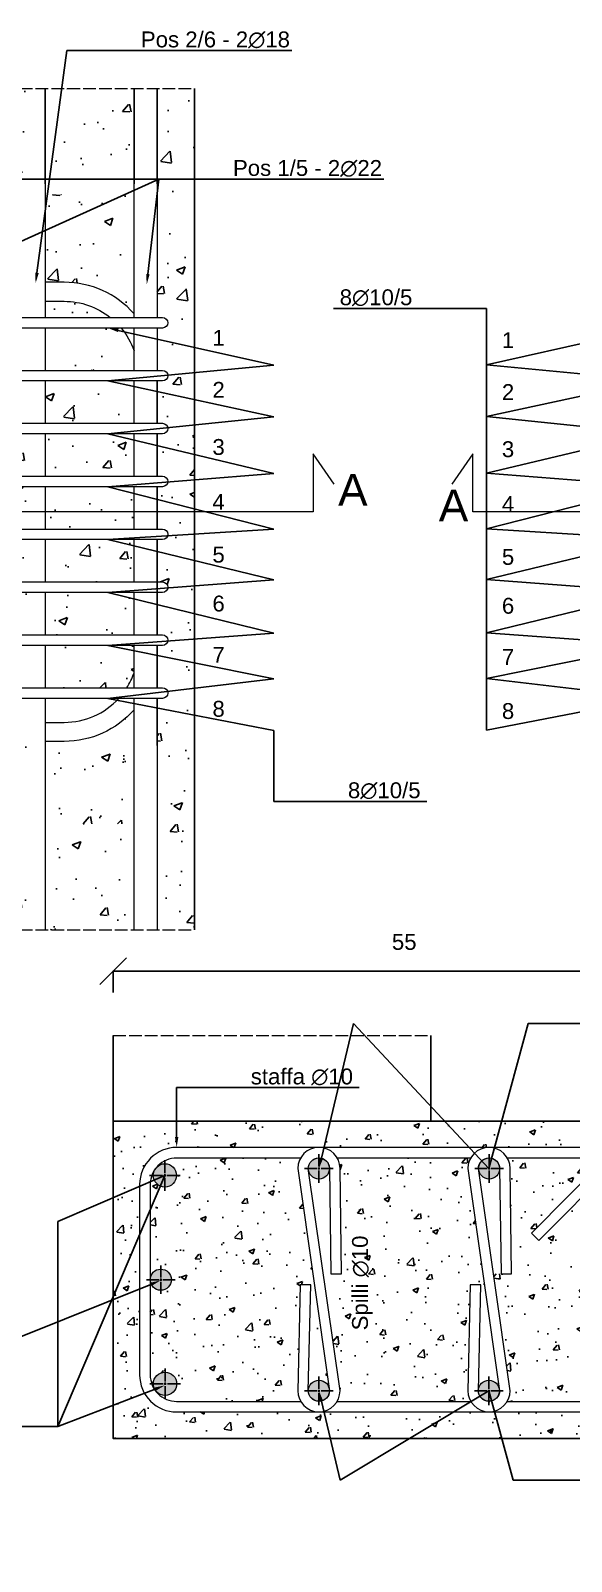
# Model space of a CAD drawing. Header units: millimetres. Extents: x -455371 to 117772, y -78417 to 116564.
# Drawn here: x -339735 to -339224, y 107012 to 108459 of the extents above; entities that cross this region are included whole.
import ezdxf
from ezdxf import colors
from ezdxf.entities.mleader import LeaderData, LeaderLine
from ezdxf.math import Vec2, Vec3

# ---------------------------------------------------------------- set-up
doc = ezdxf.new("R2010")
doc.units = ezdxf.units.MM
doc.linetypes.add('ACAD_ISO02W100', pattern=[15, 12, -3])
doc.linetypes.add('CENTER2', pattern=[28.575, 19.05, -3.175, 3.175, -3.175])
doc.layers.get('0').update_dxf_attribs({"color": 255})
for name, color, linetype, lineweight in [('armature', 5, 'Continuous', 18), ('Cls', 7, 'Continuous', 25), ('quote', 5, 'Continuous', 15), ('RETINO ARMATURE', 253, 'Continuous', 15), ('Scritte', 7, 'Continuous', 15), ('staffe', 10, 'Continuous', 15), ('tratteggio 1 a 50', 230, 'ACAD_ISO02W100', 15)]:
    doc.layers.add(name, color=color, linetype=linetype, lineweight=lineweight)
doc.layers.add('RETINI', color=253, linetype='Continuous')
doc.styles.get("Standard").update_dxf_attribs({"font": 'arial.ttf'})
doc.dimstyles.new('scala 1 a 10', dxfattribs={"dimtxt": 15, "dimasz": 25, "dimexe": 0.183, "dimexo": 0.1, "dimgap": 20, "dimtad": 2, "dimdec": 0, "dimlfac": 0.1, "dimzin": 0, "dimdsep": 46, "dimtxsty": 'Standard', "dimblk": 'OBLIQUE', "dimcen": -25, "dimadec": 0, "dimazin": 0, "dimtfac": 1, "dimtdec": 0, "dimtofl": 0, "dimtmove": 0, "dimatfit": 3, "dimfxl": 20, "dimfxlon": 1, "dimtolj": 1, "dimtzin": 0, "dimarcsym": 0})
pattern_1 = [(50, (-1958.125, -738.045), (54.6554007, -4.7817257), [5.715, -62.865]), (355, (-1958.125, -738.045), (-10.573026, 57.317054), [4.572, -50.292175]), (100.451445, (-1953.57, -738.443), (44.082374, 52.5353256), [4.857003, -53.427073]), (46.1842, (-1958.125, -722.805), (81.323712, -12.612698), [8.5725, -94.2975]), (96.635558, (-1951.35, -723.856), (71.22124, 74.227837), [7.285507, -80.140682]), (351.18415, (-1958.125, -722.805), (71.22124, 74.227837), [6.85799, -75.43792]), (21, (-1950.505, -726.615), (45.4843174, -30.6795595), [5.715, -62.865]), (326, (-1950.505, -726.615), (18.5406085, 55.25639), [4.572, -50.292]), (71.451445, (-1946.715, -729.17), (64.024926, 24.576831), [4.857003, -53.426981]), (37.5, (-1958.125, -738.045), (0.926581, 25.3665117), [0, -49.6824, 0, -51.054, 0, -50.4825]), (7.5, (-1958.125, -738.045), (20.0458988, 30.0541724), [0, -29.1084, 0, -48.5394, 0, -19.2405]), (327.5, (-1975.118, -738.045), (40.6771786, -1.7186232), [0, -19.05, 0, -59.436, 0, -78.867]), (317.5, (-1982.738, -738.045), (44.4387544, 7.6279473), [0, -24.765, 0, -39.4716, 0, -56.007])]

# ---------------------------------------------------------------- blocks, each defined once
blk = doc.blocks.new('*U1349')
at = {"layer": 'staffe'}
blk.add_lwpolyline([(-120, 5), (120, 5, -1), (120, -5), (-120, -5, -1)], format="xyb", close=True, dxfattribs=at)
blk = doc.blocks.new('*U1350')
at = {"layer": 'armature', "color": 0, "linetype": 'ByBlock', "lineweight": -2, "transparency": 16777216}
for p in [(0, 350), (0, 300), (0, 250), (0, 200), (0, 150), (0, 100), (0, 50), (0, 0)]:
    blk.add_blockref('*U1349', p, dxfattribs=at)
blk = doc.blocks.new('_Oblique')
at = {"color": 0, "linetype": 'ByBlock', "lineweight": -2}
blk.add_line((-0.5, -0.5), (0.5, 0.5), dxfattribs=at)
blk = doc.blocks.new('*D2240')
at = {"layer": 'Defpoints', "color": 0, "transparency": 16777216}
for p in [(-340185.3, 108253.8), (-339580.5, 108253.8), (-339580.5, 107753.8)]:
    blk.add_point(p, dxfattribs=at)
at = {"layer": 'quote', "color": 0, "lineweight": -2, "transparency": 16777216}
for p, q in [((-340165.3, 108253.8), (-340185.5, 108253.8)), ((-340185.3, 107753.8), (-340185.3, 108253.8)), ((-340165.3, 107753.8), (-340185.5, 107753.8))]:
    blk.add_line(p, q, dxfattribs=at)
at = {"layer": 'quote', "color": 0, "lineweight": -2, "transparency": 16777216, "xscale": 25, "yscale": 25, "zscale": 25}
for p, rotation in [((-340185.3, 108253.8), 90), ((-340185.3, 107753.8), 270)]:
    blk.add_blockref('_Oblique', p, dxfattribs=dict(at, rotation=rotation))
at = {"layer": 'quote', "color": 0, "transparency": 16777216, "insert": (-340213, 108003.8), "char_height": 15, "attachment_point": 5, "rotation": 90}
blk.add_mtext('\\A1;50', dxfattribs=at)
blk = doc.blocks.new('*U2289')
at = {"layer": 'Cls', "color": 0, "linetype": 'CENTER2', "transparency": 16777216}
for p, q in [((0, 2.2), (0, 14.5)), ((-14.5, 0), (-2.2, 0)), ((2.2, 0), (14.5, 0)), ((0, -14.5), (0, -2.2))]:
    blk.add_line(p, q, dxfattribs=at)
at = {"layer": 'Cls', "color": 0, "linetype": 'Continuous', "transparency": 16777216}
for p, q in [((-1.1, 0), (1.1, 0)), ((0, -1.1), (0, 1.1))]:
    blk.add_line(p, q, dxfattribs=at)
blk = doc.blocks.new('*U2290')
at = {"layer": 'Cls', "color": 0, "linetype": 'CENTER2', "transparency": 16777216}
for p, q in [((-13.5, 0), (-2, 0)), ((0, 2), (0, 13.5)), ((2, 0), (13.5, 0)), ((0, -13.5), (0, -2))]:
    blk.add_line(p, q, dxfattribs=at)
at = {"layer": 'Cls', "color": 0, "linetype": 'Continuous', "transparency": 16777216}
for p, q in [((-1, 0), (1, 0)), ((0, -1), (0, 1))]:
    blk.add_line(p, q, dxfattribs=at)
blk = doc.blocks.new('*U2291')
at = {"layer": 'Cls', "color": 0, "linetype": 'CENTER2', "transparency": 16777216}
for p, q in [((0, 2.2), (0, 14.5)), ((-14.5, 0), (-2.2, 0)), ((2.2, 0), (14.5, 0)), ((0, -14.5), (0, -2.2))]:
    blk.add_line(p, q, dxfattribs=at)
at = {"layer": 'Cls', "color": 0, "linetype": 'Continuous', "transparency": 16777216}
for p, q in [((-1.1, 0), (1.1, 0)), ((0, -1.1), (0, 1.1))]:
    blk.add_line(p, q, dxfattribs=at)
blk = doc.blocks.new('*U2283')
at = {"layer": 'Cls', "color": 0, "linetype": 'CENTER2', "transparency": 16777216}
for p, q in [((-13.5, 0), (-2, 0)), ((0, 2), (0, 13.5)), ((2, 0), (13.5, 0)), ((0, -13.5), (0, -2))]:
    blk.add_line(p, q, dxfattribs=at)
at = {"layer": 'Cls', "color": 0, "linetype": 'Continuous', "transparency": 16777216}
for p, q in [((-1, 0), (1, 0)), ((0, -1), (0, 1))]:
    blk.add_line(p, q, dxfattribs=at)
blk = doc.blocks.new('*U2292')
at = {"layer": 'Cls', "color": 0, "linetype": 'CENTER2', "transparency": 16777216}
for p, q in [((-13.5, 0), (-2, 0)), ((0, 2), (0, 13.5)), ((2, 0), (13.5, 0)), ((0, -13.5), (0, -2))]:
    blk.add_line(p, q, dxfattribs=at)
at = {"layer": 'Cls', "color": 0, "linetype": 'Continuous', "transparency": 16777216}
for p, q in [((-1, 0), (1, 0)), ((0, -1), (0, 1))]:
    blk.add_line(p, q, dxfattribs=at)
blk = doc.blocks.new('*U2284')
at = {"layer": 'Cls', "color": 0, "linetype": 'CENTER2', "transparency": 16777216}
for p, q in [((-13.5, 0), (-2, 0)), ((0, 2), (0, 13.5)), ((2, 0), (13.5, 0)), ((0, -13.5), (0, -2))]:
    blk.add_line(p, q, dxfattribs=at)
at = {"layer": 'Cls', "color": 0, "linetype": 'Continuous', "transparency": 16777216}
for p, q in [((-1, 0), (1, 0)), ((0, -1), (0, 1))]:
    blk.add_line(p, q, dxfattribs=at)
blk = doc.blocks.new('*U2285')
at = {"layer": 'Cls', "color": 0, "linetype": 'CENTER2', "transparency": 16777216}
for p, q in [((-13.5, 0), (-2, 0)), ((0, 2), (0, 13.5)), ((2, 0), (13.5, 0)), ((0, -13.5), (0, -2))]:
    blk.add_line(p, q, dxfattribs=at)
at = {"layer": 'Cls', "color": 0, "linetype": 'Continuous', "transparency": 16777216}
for p, q in [((-1, 0), (1, 0)), ((0, -1), (0, 1))]:
    blk.add_line(p, q, dxfattribs=at)
blk = doc.blocks.new('*D2293')
at = {"layer": 'Defpoints', "color": 0, "transparency": 16777216}
for p in [(-339107.2, 107569.6), (-339657.2, 107428), (-339107.2, 107428)]:
    blk.add_point(p, dxfattribs=at)
at = {"layer": 'quote', "color": 0, "lineweight": -2, "transparency": 16777216}
for p, q in [((-339657.2, 107549.6), (-339657.2, 107569.8)), ((-339657.2, 107569.6), (-339107.2, 107569.6)), ((-339107.2, 107549.6), (-339107.2, 107569.8))]:
    blk.add_line(p, q, dxfattribs=at)
at = {"layer": 'quote', "color": 0, "lineweight": -2, "transparency": 16777216, "xscale": 25, "yscale": 25, "zscale": 25, "rotation": 180}
blk.add_blockref('_Oblique', (-339657.2, 107569.6), dxfattribs=at)
at = {"layer": 'quote', "color": 0, "lineweight": -2, "transparency": 16777216, "xscale": 25, "yscale": 25, "zscale": 25}
blk.add_blockref('_Oblique', (-339107.2, 107569.6), dxfattribs=at)
at = {"layer": 'quote', "color": 0, "transparency": 16777216, "insert": (-339382.2, 107597.2), "char_height": 15, "attachment_point": 5}
blk.add_mtext('\\A1;55', dxfattribs=at)
blk = doc.blocks.new('*D2294')
at = {"layer": 'Defpoints', "color": 0, "transparency": 16777216}
for p in [(-340016.6, 107428), (-339657.2, 107428), (-339657.2, 107128)]:
    blk.add_point(p, dxfattribs=at)
at = {"layer": 'quote', "color": 0, "lineweight": -2, "transparency": 16777216}
for p, q in [((-339996.6, 107428), (-340016.8, 107428)), ((-340016.6, 107128), (-340016.6, 107428)), ((-339996.6, 107128), (-340016.8, 107128))]:
    blk.add_line(p, q, dxfattribs=at)
at = {"layer": 'quote', "color": 0, "lineweight": -2, "transparency": 16777216, "xscale": 25, "yscale": 25, "zscale": 25}
for p, rotation in [((-340016.6, 107428), 90), ((-340016.6, 107128), 270)]:
    blk.add_blockref('_Oblique', p, dxfattribs=dict(at, rotation=rotation))
at = {"layer": 'quote', "color": 0, "transparency": 16777216, "insert": (-340044.3, 107278), "char_height": 15, "attachment_point": 5, "rotation": 90}
blk.add_mtext('\\A1;30', dxfattribs=at)

msp = doc.modelspace()

# ---------------------------------------------------------------- hatches: boundary and pattern name
at = {"layer": 'RETINI'}
h = msp.add_hatch(dxfattribs=at)
h.set_pattern_fill('AR-CONC', color=256, scale=0.45)
h.paths.add_polyline_path([(-339637.5, 108156.1, 0.088613), (-339649.7, 108177.5), (-339721.5, 108177.5), (-339721.5, 108137.5), (-339637.5, 108137.5)])
h.paths.add_polyline_path([(-339739.5, 108177.5), (-339823.5, 108177.5), (-339823.5, 108137.5), (-339739.5, 108137.5)])
h.paths.add_polyline_path([(-339739.5, 108127.5), (-339823.5, 108127.5), (-339823.5, 108087.5), (-339739.5, 108087.5)])
h.paths.add_polyline_path([(-339637.5, 108127.5), (-339721.5, 108127.5), (-339721.5, 108087.5), (-339637.5, 108087.5)])
h.paths.add_polyline_path([(-339739.5, 108077.5), (-339823.5, 108077.5), (-339823.5, 108037.5), (-339739.5, 108037.5)])
h.paths.add_polyline_path([(-339637.5, 108077.5), (-339721.5, 108077.5), (-339721.5, 108037.5), (-339637.5, 108037.5)])
h.paths.add_polyline_path([(-339739.5, 108027.5), (-339823.5, 108027.5), (-339823.5, 107987.5), (-339739.5, 107987.5)])
h.paths.add_polyline_path([(-339637.5, 108027.5), (-339721.5, 108027.5), (-339721.5, 107987.5), (-339637.5, 107987.5)])
h.paths.add_polyline_path([(-339739.5, 107977.5), (-339823.5, 107977.5), (-339823.5, 107937.5), (-339739.5, 107937.5)])
h.paths.add_polyline_path([(-339637.5, 107977.5), (-339721.5, 107977.5), (-339721.5, 107937.5), (-339637.5, 107937.5)])
h.paths.add_polyline_path([(-339739.5, 107927.5), (-339823.5, 107927.5), (-339823.5, 107887.5), (-339739.5, 107887.5)])
h.paths.add_polyline_path([(-339637.5, 107927.5), (-339721.5, 107927.5), (-339721.5, 107887.5), (-339637.5, 107887.5)])
h.paths.add_polyline_path([(-339739.5, 107877.5), (-339823.5, 107877.5), (-339823.5, 107837.5), (-339739.5, 107837.5)])
h.paths.add_polyline_path([(-339637.5, 107877.5), (-339721.5, 107877.5), (-339721.5, 107837.5), (-339644.3, 107837.5, 0.055495), (-339637.5, 107851.5)])
h.paths.add_polyline_path([(-339739.5, 107827.5), (-339823.5, 107827.5), (-339823.5, 107804.8), (-339739.5, 107804.8)])
h.paths.add_polyline_path([(-339651.9, 107827.5), (-339721.5, 107827.5), (-339721.5, 107804.8), (-339703.5, 107804.8, 0.210392)])
h.paths.add_polyline_path([(-339637.5, 107816.6, -0.21525), (-339703.5, 107786.8), (-339721.5, 107786.8), (-339721.5, 107708.8), (-339637.5, 107708.8)])
h.paths.add_polyline_path([(-339739.5, 107786.8), (-339823.5, 107786.8), (-339823.5, 107708.8), (-339739.5, 107708.8)])
h.paths.add_polyline_path([(-339739.5, 107698.8), (-339823.5, 107698.8), (-339823.5, 107608.8), (-339739.5, 107608.8)])
h.paths.add_polyline_path([(-339637.5, 107698.8), (-339721.5, 107698.8), (-339721.5, 107608.8), (-339637.5, 107608.8)])
h.paths.add_polyline_path([(-339637.5, 108303.8), (-339721.5, 108303.8), (-339721.5, 108220.8), (-339703.5, 108220.8, -0.21525), (-339637.5, 108191)])
h.paths.add_polyline_path([(-339637.5, 108403.8), (-339721.5, 108403.8), (-339721.5, 108313.8), (-339637.5, 108313.8)])
h.paths.add_polyline_path([(-339739.5, 108403.8), (-339823.5, 108403.8), (-339823.5, 108313.8), (-339739.5, 108313.8)])
h.paths.add_polyline_path([(-339739.5, 108303.8), (-339823.5, 108303.8), (-339823.5, 108220.8), (-339739.5, 108220.8)])
h = msp.add_hatch(dxfattribs=at)
h.set_pattern_fill('AR-CONC', color=256, scale=0.45)
edge = h.paths.add_edge_path()
edge.add_line((-339580.5, 108403.8), (-339605.5, 108403.8))
edge.add_arc((-339610.5, 108403.8), 5, 270, 360, ccw=False)
edge.add_line((-339610.5, 108398.8), (-339615.3, 108398.8))
edge.add_line((-339615.3, 108398.8), (-339615.4, 108308.8))
edge.add_line((-339615.4, 108308.8), (-339610.5, 108308.8))
edge.add_arc((-339610.5, 108303.8), 5, -90, 90, ccw=False)
edge.add_line((-339610.5, 108298.8), (-339615.5, 108298.8))
edge.add_line((-339615.5, 108298.8), (-339615.5, 108253.8))
edge.add_line((-339615.5, 108253.8), (-339615.5, 108187.5))
edge.add_line((-339615.5, 108187.5), (-339610.5, 108187.5))
edge.add_arc((-339610.5, 108182.5), 5, -90, 90, ccw=False)
edge.add_line((-339610.5, 108177.5), (-339615.5, 108177.5))
edge.add_line((-339615.5, 108177.5), (-339615.5, 108137.5))
edge.add_line((-339615.5, 108137.5), (-339610.5, 108137.5))
edge.add_arc((-339610.5, 108132.5), 5, -90, 90, ccw=False)
edge.add_line((-339610.5, 108127.5), (-339615.5, 108127.5))
edge.add_line((-339615.5, 108127.5), (-339615.5, 108087.5))
edge.add_line((-339615.5, 108087.5), (-339610.5, 108087.5))
edge.add_arc((-339610.5, 108082.5), 5, -90, 90, ccw=False)
edge.add_line((-339610.5, 108077.5), (-339615.5, 108077.5))
edge.add_line((-339615.5, 108077.5), (-339615.5, 108037.5))
edge.add_line((-339615.5, 108037.5), (-339610.5, 108037.5))
edge.add_arc((-339610.5, 108032.5), 5, -90, 90, ccw=False)
edge.add_line((-339610.5, 108027.5), (-339615.5, 108027.5))
edge.add_line((-339615.5, 108027.5), (-339615.5, 107987.5))
edge.add_line((-339615.5, 107987.5), (-339610.5, 107987.5))
edge.add_arc((-339610.5, 107982.5), 5, -90, 90, ccw=False)
edge.add_line((-339610.5, 107977.5), (-339615.5, 107977.5))
edge.add_line((-339615.5, 107977.5), (-339615.5, 107937.5))
edge.add_line((-339615.5, 107937.5), (-339610.5, 107937.5))
edge.add_arc((-339610.5, 107932.5), 5, -90, 90, ccw=False)
edge.add_line((-339610.5, 107927.5), (-339615.5, 107927.5))
edge.add_line((-339615.5, 107927.5), (-339615.5, 107887.5))
edge.add_line((-339615.5, 107887.5), (-339610.5, 107887.5))
edge.add_arc((-339610.5, 107882.5), 5, -90, 90, ccw=False)
edge.add_line((-339610.5, 107877.5), (-339615.5, 107877.5))
edge.add_line((-339615.5, 107877.5), (-339615.5, 107837.5))
edge.add_line((-339615.5, 107837.5), (-339610.5, 107837.5))
edge.add_arc((-339610.5, 107832.5), 5, -90, 90, ccw=False)
edge.add_line((-339610.5, 107827.5), (-339615.5, 107827.5))
edge.add_line((-339615.5, 107827.5), (-339615.5, 107713.8))
edge.add_line((-339615.5, 107713.8), (-339610.5, 107713.8))
edge.add_arc((-339610.5, 107708.8), 5, -90, 90, ccw=False)
edge.add_line((-339610.5, 107703.8), (-339615.5, 107703.8))
edge.add_line((-339615.5, 107703.8), (-339615.5, 107613.8))
edge.add_line((-339615.5, 107613.8), (-339610.5, 107613.8))
edge.add_arc((-339610.5, 107608.8), 5, 0, 90, ccw=False)
edge.add_line((-339605.5, 107608.8), (-339580.5, 107608.8))
edge.add_line((-339580.5, 107608.8), (-339580.5, 108403.8))
h = msp.add_hatch(dxfattribs=at)
h.set_pattern_fill('AR-CONC', color=256, scale=0.29)
h.paths.add_polyline_path([(-339659.9, 108187.5, 0.169889), (-339703.5, 108202.8), (-339721.5, 108202.8), (-339721.5, 108187.5)])
h = msp.add_hatch(dxfattribs=at)
h.set_pattern_fill('AR-CONC', color=256, scale=0.3)
h.set_pattern_definition([(50, (1604.493, 45939.32), (54.6554007, -4.7817257), [5.715, -62.865]), (355, (1604.493, 45939.32), (-10.573026, 57.317054), [4.572, -50.292175]), (100.451445, (1609.05, 45938.92), (44.082374, 52.5353256), [4.857003, -53.427073]), (46.1842, (1604.493, 45954.56), (81.323712, -12.612698), [8.5725, -94.2975]), (96.635558, (1611.27, 45953.51), (71.22124, 74.227837), [7.285507, -80.140682]), (351.18415, (1604.49, 45954.56), (71.22124, 74.227837), [6.85799, -75.43792]), (21, (1612.113, 45950.75), (45.4843174, -30.6795595), [5.715, -62.865]), (326, (1612.113, 45950.75), (18.5406085, 55.25639), [4.572, -50.292]), (71.451445, (1615.904, 45948.194), (64.024926, 24.576831), [4.857003, -53.426981]), (37.5, (1604.493, 45939.321), (0.926581, 25.3665117), [0, -49.6824, 0, -51.054, 0, -50.4825]), (7.5, (1604.493, 45939.32), (20.0458988, 30.0541724), [0, -29.1084, 0, -48.5394, 0, -19.2405]), (327.5, (1587.5, 45939.321), (40.6771786, -1.7186232), [0, -19.05, 0, -59.436, 0, -78.867]), (317.5, (1579.88, 45939.32), (44.4387544, 7.6279473), [0, -24.765, 0, -39.4716, 0, -56.007])])
h.paths.add_polyline_path([(-339107.2, 107128), (-339107.2, 107428), (-339657.2, 107428), (-339657.2, 107128)])
h.paths.add_polyline_path([(-339167.2, 107153), (-339597.2, 107153, -0.414214), (-339632.2, 107188), (-339632.2, 107368, -0.414214), (-339597.2, 107403), (-339167.2, 107403, -0.414214), (-339132.2, 107368), (-339132.2, 107188, -0.414214)], flags=16)
h = msp.add_hatch(dxfattribs=at)
h.set_pattern_fill('AR-CONC', color=256, scale=0.3)
h.set_pattern_definition(pattern_1)
h.paths.add_polyline_path([(-339480.5, 107273.2), (-339470.5, 107273), (-339472.8, 107173, -0.869161), (-339453.2, 107175.8), (-339482.8, 107383.1, -0.131378), (-339480.1, 107393), (-339597.2, 107393, 0.115463), (-339608.3, 107390.5), (-339608.3, 107387.6, -0.414214), (-339597.3, 107376.6, -1), (-339619.3, 107376.6), (-339620.7, 107376.6, 0.087042), (-339622.2, 107368), (-339622.2, 107278, -1), (-339602.2, 107278, -1), (-339622.2, 107278), (-339622.2, 107188, 0.086564), (-339620.7, 107179.6), (-339619.2, 107179.6, -1), (-339597.2, 107179.6, -0.414214), (-339608.2, 107168.6), (-339608.2, 107165.6, 0.114975), (-339597.2, 107163), (-339480.1, 107163, -0.131928), (-339482.8, 107173.1)])
h = msp.add_hatch(dxfattribs=at)
h.set_pattern_fill('AR-CONC', color=256, scale=0.3)
h.set_pattern_definition(pattern_1)
h.paths.add_polyline_path([(-339321.3, 107377.5, -0.204353), (-339319.4, 107393), (-339445.5, 107393, -0.124172), (-339442.8, 107383.6), (-339441.4, 107283.6), (-339458.5, 107283.4), (-339443.6, 107178.7, -0.204917), (-339445.5, 107163), (-339319.4, 107163, -0.131928), (-339322.1, 107173.1), (-339319.8, 107273.2), (-339306.4, 107272.9)])
h.paths.add_polyline_path([(-339142.2, 107278, -1), (-339162.2, 107278, -1), (-339142.2, 107278), (-339142.2, 107343.6), (-339212.2, 107272.7), (-339219.3, 107279.8), (-339149.4, 107350.5, 0.289543), (-339143.7, 107376.6), (-339145.1, 107376.6, -1), (-339167.1, 107376.6, -0.414214), (-339156.1, 107387.6), (-339156.1, 107390.5, 0.32833), (-339185.3, 107385.3), (-339254.9, 107314.9), (-339262, 107322), (-339191.7, 107393), (-339284.8, 107393, -0.124172), (-339282.1, 107383.6), (-339280.7, 107283.6), (-339297.9, 107283.4), (-339282.9, 107178.7, -0.204917), (-339284.8, 107163), (-339167.2, 107163, 0.114975), (-339156.1, 107165.6), (-339156.1, 107168.6, -0.414214), (-339167.1, 107179.6, -1), (-339145.1, 107179.6), (-339143.6, 107179.6, 0.086564), (-339142.2, 107188)])
at = {"layer": 'RETINO ARMATURE'}
h = msp.add_hatch(color=256, dxfattribs=at)
h.dxf.hatch_style = 1
h.paths.add_polyline_path([(-339597.3, 107376.6, 1), (-339619.3, 107376.6, 1)])
h = msp.add_hatch(color=256, dxfattribs=at)
h.dxf.hatch_style = 1
h.paths.add_polyline_path([(-339462.2, 107393), (-339463.4, 107393, 0.396399), (-339472.8, 107383.1), (-339472.4, 107380.3, 0.864726), (-339452.8, 107383), (-339452.8, 107383.4, 0.38653)])
h = msp.add_hatch(color=256, dxfattribs=at)
h.dxf.hatch_style = 1
h.paths.add_polyline_path([(-339301.5, 107393), (-339302.7, 107393, 0.391303), (-339311.9, 107383.1, 0.916357), (-339292.1, 107381.3), (-339292.1, 107383.5, 0.384742)])
h.paths.add_polyline_path([(-339301.1, 107393), (-339301.5, 107393, -0.384742), (-339292.1, 107383.5), (-339292.1, 107383.1), (-339291.9, 107383.1, 0.391303)])
h.paths.add_polyline_path([(-339291.9, 107383.1), (-339292.1, 107383.1), (-339292.1, 107381.3, 0.043647)])
h.paths.add_polyline_path([(-339167.1, 107376.6, 1), (-339145.1, 107376.6, 1)])
h = msp.add_hatch(color=256, dxfattribs=at)
h.dxf.hatch_style = 1
h.paths.add_polyline_path([(-339602.2, 107278, 1), (-339622.2, 107278, 1)])
h = msp.add_hatch(color=256, dxfattribs=at)
h.dxf.hatch_style = 1
h.paths.add_polyline_path([(-339597.2, 107179.6, 1), (-339619.2, 107179.6, 1)])
h = msp.add_hatch(color=256, dxfattribs=at)
h.dxf.hatch_style = 1
h.paths.add_polyline_path([(-339452.8, 107173, 0.017753), (-339452.8, 107173.7), (-339453, 107175.1, 0.837197), (-339472.7, 107174.4), (-339472.7, 107173, 0.619512), (-339456.7, 107165.1, 0.231788)])
h = msp.add_hatch(color=256, dxfattribs=at)
h.dxf.hatch_style = 1
h.paths.add_polyline_path([(-339292.2, 107173, 0.017753), (-339292.2, 107173.7), (-339292.4, 107175.1, 0.837197), (-339312.1, 107174.4), (-339312.1, 107173, 0.619512), (-339296, 107165.1, 0.231788)])

# ---------------------------------------------------------------- linework, layer by layer
at = {"layer": 'armature'}
for points in [[(-339721.5, 108403.8), (-339721.5, 108187.5)], [(-339721.5, 108313.8), (-339721.5, 108403.8)], [(-339721.5, 108403.8), (-339721.5, 108313.8)], [(-339637.5, 108187.5), (-339637.5, 108403.8)], [(-339637.5, 108313.8), (-339637.5, 108403.8)], [(-339637.5, 108403.8), (-339637.5, 108313.8)], [(-339615.5, 108313.8), (-339615.5, 108403.8)], [(-339615.5, 108403.8), (-339615.5, 108187.5)], [(-339615.5, 108403.8), (-339615.5, 108313.8)], [(-339721.5, 108177.5), (-339721.5, 108137.5)], [(-339637.5, 108137.5), (-339637.5, 108177.5)], [(-339615.5, 108177.5), (-339615.5, 108137.5)], [(-339615.5, 108177.5), (-339615.5, 108137.5)], [(-339721.5, 108127.5), (-339721.5, 108087.5)], [(-339637.5, 108087.5), (-339637.5, 108127.5)], [(-339615.5, 108127.5), (-339615.5, 108087.5)], [(-339615.5, 108127.5), (-339615.5, 108087.5)], [(-339615.5, 108087.5), (-339615.5, 108127.5)], [(-339721.5, 108077.5), (-339721.5, 108037.5)], [(-339637.5, 108037.5), (-339637.5, 108077.5)], [(-339615.5, 108037.5), (-339615.5, 108077.5)], [(-339615.5, 108077.5), (-339615.5, 108037.5)], [(-339615.5, 108077.5), (-339615.5, 108037.5)], [(-339721.5, 108027.5), (-339721.5, 107987.5)], [(-339637.5, 107987.5), (-339637.5, 108027.5)], [(-339615.5, 107987.5), (-339615.5, 108027.5)], [(-339615.5, 108027.5), (-339615.5, 107987.5)], [(-339615.5, 108027.5), (-339615.5, 107987.5)], [(-339721.5, 107977.5), (-339721.5, 107937.5)], [(-339637.5, 107937.5), (-339637.5, 107977.5)], [(-339615.5, 107887.5), (-339615.5, 107977.5)], [(-339615.5, 107977.5), (-339615.5, 107887.5)], [(-339615.5, 107977.5), (-339615.5, 107887.5)], [(-339721.5, 107927.5), (-339721.5, 107887.5)], [(-339637.5, 107887.5), (-339637.5, 107927.5)], [(-339721.5, 107877.5), (-339721.5, 107837.5)], [(-339637.5, 107837.5), (-339637.5, 107877.5)], [(-339615.5, 107877.5), (-339615.5, 107837.5)], [(-339615.5, 107877.5), (-339615.5, 107874.8)], [(-339615.5, 107837.5), (-339615.5, 107877.5)], [(-339721.5, 107827.5), (-339721.5, 107608.8)], [(-339637.5, 107608.8), (-339637.5, 107827.5)], [(-339615.5, 107782.8), (-339615.5, 107827.5)], [(-339615.5, 107827.5), (-339615.5, 107608.8)], [(-339721.5, 107698.8), (-339721.5, 107608.8)], [(-339637.5, 107608.8), (-339637.5, 107698.8)], [(-339615.5, 107698.8), (-339615.5, 107608.8)]]:
    msp.add_lwpolyline(points, dxfattribs=at)
for points in [[(-339637.5, 108191, 0.21525), (-339703.5, 108220.8), (-339721.5, 108220.8)], [(-339721.5, 108202.8), (-339703.5, 108202.8, -0.169889), (-339659.9, 108187.5)], [(-339649.7, 108177.5, -0.088613), (-339637.5, 108156.1, -0.088613)], [(-339644.3, 107837.5, 0.055495), (-339637.5, 107851.5)], [(-339721.5, 107804.8), (-339703.5, 107804.8, 0.210392), (-339651.9, 107827.5, 0.210392)], [(-339637.5, 107816.6, -0.21525), (-339703.5, 107786.8), (-339721.5, 107786.8)]]:
    msp.add_lwpolyline(points, format="xyb", dxfattribs=at)
for centre, radius in [((-339608.3, 107376.6), 11), ((-339462.8, 107383.1), 10), ((-339301.9, 107383.1), 10), ((-339612.2, 107278), 10), ((-339608.2, 107179.6), 11), ((-339462.8, 107173), 10), ((-339302.2, 107173), 10)]:
    msp.add_circle(centre, radius, dxfattribs=at)
at = {"layer": 'Cls'}
for points in [[(-339580.5, 107608.8), (-339580.5, 108403.8)], [(-339657.2, 107508.7), (-339657.2, 107428)], [(-339016.7, 107128), (-339657.2, 107128), (-339657.2, 107508.7)], [(-339357.2, 107508.7), (-339357.2, 107428)], [(-339107.2, 107428), (-339657.2, 107428), (-339657.2, 107128), (-339107.2, 107128), (-339107.2, 107428)]]:
    msp.add_lwpolyline(points, dxfattribs=at)
at = {"layer": 'quote'}
for points in [[(-339448.5, 108029.8), (-339468.1, 108058.6), (-339468.1, 108003.8), (-339468.1, 108003.8), (-339468.1, 108003.8), (-339468.1, 108003.8), (-340122.9, 108003.8), (-340122.9, 108058.6), (-340142.6, 108029.8)], [(-338362, 108029.8), (-338378.5, 108058.6), (-338378.5, 108003.8), (-338378.5, 108003.8), (-338378.5, 108003.8), (-338378.5, 108003.8), (-339317.5, 108003.8), (-339317.5, 108058.6), (-339337.1, 108029.8)]]:
    msp.add_lwpolyline(points, dxfattribs=at)
at = {"layer": 'staffe'}
for points in [[(-339167.2, 107403), (-339597.2, 107403, 0.414214), (-339632.2, 107368), (-339632.2, 107188, 0.414214), (-339597.2, 107153), (-339167.2, 107153, 0.414214), (-339132.2, 107188), (-339132.2, 107368, 0.414214)], [(-339472.8, 107173), (-339470.5, 107273), (-339480.5, 107273.2), (-339482.8, 107173.1, 0.666247), (-339482.8, 107173.1, 1), (-339442.8, 107173.1), (-339472.8, 107383.1, -0.980013), (-339452.8, 107383.5), (-339451.4, 107283.5), (-339441.4, 107283.6), (-339442.8, 107383.1, 0.666247), (-339442.8, 107383.1, 1), (-339482.8, 107383.1), (-339452.8, 107173.1, -0.998301)], [(-339312.1, 107173), (-339309.8, 107273), (-339319.8, 107273.2), (-339322.1, 107173.1, 0.666247), (-339322.1, 107173.1, 1), (-339282.1, 107173.1), (-339312.1, 107383.1, -0.980013), (-339292.1, 107383.5), (-339290.7, 107283.5), (-339280.7, 107283.6), (-339282.1, 107383.1, 0.666247), (-339282.1, 107383.1, 1), (-339322.1, 107383.1), (-339292.1, 107173.1, -0.998301)]]:
    msp.add_lwpolyline(points, format="xyb", close=True, dxfattribs=at)
for points in [[(-339480.1, 107393), (-339597.2, 107393, 0.414214), (-339622.2, 107368), (-339622.2, 107188, 0.414214), (-339597.2, 107163), (-339480.1, 107163)], [(-339142.2, 107368, 0.414214), (-339167.2, 107393), (-339284.8, 107393)], [(-339284.8, 107163), (-339167.2, 107163, 0.414214), (-339142.2, 107188), (-339142.2, 107343.6)]]:
    msp.add_lwpolyline(points, format="xyb", dxfattribs=at)
for points in [[(-339462.2, 107393), (-339463.4, 107393)], [(-339319.4, 107393), (-339445.5, 107393)], [(-339301.1, 107393), (-339302.7, 107393)], [(-339191.7, 107393), (-339262, 107322), (-339254.9, 107314.9), (-339184.9, 107385.6)], [(-339463.3, 107163), (-339462.3, 107163)], [(-339445.5, 107163), (-339319.4, 107163)], [(-339303, 107163), (-339301.4, 107163)]]:
    msp.add_lwpolyline(points, dxfattribs=at)
at = {"layer": 'tratteggio 1 a 50'}
for points in [[(-339880.5, 108403.8), (-339580.5, 108403.8)], [(-339880.5, 107608.8), (-339580.5, 107608.8)], [(-339657.2, 107508.7), (-339357.2, 107508.7)]]:
    msp.add_lwpolyline(points, dxfattribs=at)

# ---------------------------------------------------------------- block references
at = {"layer": 'armature'}
msp.add_blockref('*U1350', (-339730.5, 107832.5), dxfattribs=at)
at = {"layer": 'Cls', "linetype": 'CENTER2'}
for name, p in [('*U2291', (-339608.3, 107376.6)), ('*U2283', (-339462.8, 107383.1)), ('*U2292', (-339301.9, 107383.1)), ('*U2290', (-339612.2, 107278)), ('*U2289', (-339608.2, 107179.6)), ('*U2285', (-339462.8, 107173)), ('*U2284', (-339302.2, 107173))]:
    msp.add_blockref(name, p, dxfattribs=at)

# ---------------------------------------------------------------- texts
at = {"layer": 'quote', "insert": (-339431.5, 107230.1), "char_height": 15, "attachment_point": 1, "rotation": 90}
msp.add_mtext_dynamic_manual_height_columns('Spilli ∅10', width=172.003, gutter_width=12.5, heights=[34.7], dxfattribs=at)
at = {"layer": 'Scritte', "attachment_point": 1}
for s, width, insert, char_height in [('1', 62.827, (-339563.4, 108175.7), 15), ('1', 62.827, (-339289.9, 108173.6), 15), ('2', 62.827, (-339563.4, 108126.6), 15), ('2', 62.827, (-339289.9, 108124.5), 15), ('3', 62.827, (-339563.4, 108072.6), 15), ('3', 62.827, (-339289.9, 108070.5), 15), ('\\pxt16;A', 52.404, (-339444.7, 108039.5), 30), ('\\pxt16;A', 52.404, (-339349.6, 108024.7), 30), ('4', 62.827, (-339563.4, 108020.7), 15), ('4', 62.827, (-339289.9, 108018.6), 15), ('5', 62.827, (-339563.4, 107970.8), 15), ('5', 62.827, (-339289.9, 107968.7), 15), ('6', 62.827, (-339563.4, 107924.6), 15), ('6', 62.827, (-339289.9, 107922.5), 15), ('7', 62.827, (-339563.4, 107876.1), 15), ('7', 62.827, (-339289.9, 107874.1), 15), ('8', 62.827, (-339563.4, 107825.1), 15), ('8', 62.827, (-339289.9, 107823), 15)]:
    msp.add_mtext_dynamic_manual_height_columns(s, width=width, gutter_width=12.5, heights=[0], dxfattribs=dict(at, insert=insert, char_height=char_height))

# ---------------------------------------------------------------- dimensions: what is measured, and where the dimension line sits
at = {"layer": 'quote'}
for base, p1, p2, picture, middle in [((-340185.3, 108253.8), (-339580.5, 107753.8), (-339580.5, 108253.8), '*D2240', (-340213, 108003.8)), ((-340016.6, 107428), (-339657.2, 107128), (-339657.2, 107428), '*D2294', (-340044.3, 107278))]:
    dim = msp.add_linear_dim(base=base, p1=p1, p2=p2, angle=90, dimstyle='scala 1 a 10', dxfattribs=at)
    dim.commit()
    dim.dimension.update_dxf_attribs({"geometry": picture, "text_midpoint": middle})
dim = msp.add_linear_dim(base=(-339107.2, 107569.6), p1=(-339657.2, 107428), p2=(-339107.2, 107428), dimstyle='scala 1 a 10', dxfattribs=at)
dim.commit()
dim.dimension.update_dxf_attribs({"geometry": '*D2293', "text_midpoint": (-339382.2, 107597.2)})

# ---------------------------------------------------------------- leaders
ml = msp.add_multileader_mtext('Standard', dxfattribs=at)
ml.set_content('Pos 2/6 - 2∅18', color=256)
ml.set_leader_properties()
ml.build(insert=Vec2(0, 0))
ml.multileader.update_dxf_attribs({"text_left_attachment_type": 6, "text_right_attachment_type": 6, "dogleg_length": 20, "arrow_head_size": 10})
ctx = ml.context
ctx.base_point, ctx.char_height, ctx.arrow_head_size, ctx.landing_gap_size, ctx.plane_origin = Vec3(-339681, 108439.8), 15, 10, 50, Vec3(-339726.5, 108309.2)
ctx.left_attachment, ctx.right_attachment = 6, 6
notes = []
notes.append((ctx, [(0, (1, 1, 0), (-339701, 108439.8), (1, 0), 20, [(1, [(-339730.5, 108219.7), (-339701, 108439.8)], 0, [])])]))
ctx.mtext.insert, ctx.mtext.flow_direction = Vec3(-339631, 108457.8), 5
ml = msp.add_multileader_mtext('Standard', dxfattribs=at)
ml.set_content('Pos 1/5 - 2∅22', color=256)
ml.set_leader_properties()
ml.build(insert=Vec2(0, 0))
ml.multileader.update_dxf_attribs({"text_left_attachment_type": 6, "text_right_attachment_type": 6, "dogleg_length": 20, "arrow_head_size": 10})
ctx = ml.context
ctx.base_point, ctx.char_height, ctx.arrow_head_size, ctx.landing_gap_size, ctx.plane_origin = Vec3(-339594, 108318.3), 15, 10, 50, Vec3(-339621.5, 108308)
ctx.left_attachment, ctx.right_attachment = 6, 6
notes.append((ctx, [(0, (1, 1, 0), (-339614, 108318.3), (1, 0), 20, [(0, [(-339625.5, 108218.6), (-339614, 108318.3), (-339835.5, 108218.6), (-339824.4, 108318.3)], 0, [])])]))
ctx.mtext.insert, ctx.mtext.flow_direction = Vec3(-339544, 108336.3), 5
ml = msp.add_multileader_mtext('Standard', dxfattribs=at)
ml.set_content('8∅10/5', color=256)
ml.set_leader_properties()
ml.build(insert=Vec2(0, 0))
ml.multileader.update_dxf_attribs({"text_left_attachment_type": 6, "text_right_attachment_type": 6, "dogleg_length": 20, "arrow_head_size": 10})
ctx = ml.context
ctx.base_point, ctx.char_height, ctx.arrow_head_size, ctx.landing_gap_size, ctx.plane_origin = Vec3(-339491.5, 108196.1), 15, 10, 50, Vec3(-339256.3, 108272.2)
ctx.left_attachment, ctx.right_attachment, ctx.text_align_type = 6, 6, 2
notes.append((ctx, [(0, (1, 1, 0), (-339304.5, 108196.1), (-1, 0), 20, [(7, [(-339147.8, 108177.8), (-339304.5, 108142.7), (-339147.8, 108127.8), (-339304.5, 108093.8), (-339147.8, 108077.8), (-339304.5, 108040.4), (-339147.8, 108027.8), (-339304.5, 107987.8), (-339147.8, 107977.8), (-339304.5, 107939.7), (-339147.8, 107927.8), (-339304.5, 107889.4), (-339147.8, 107877.8), (-339304.5, 107846.2), (-339147.8, 107827.8), (-339304.5, 107797.3)], 0, [])])]))
ctx.mtext.insert, ctx.mtext.alignment, ctx.mtext.flow_direction = Vec3(-339374.5, 108214.1), 3, 5
ml = msp.add_multileader_mtext('Standard', dxfattribs=at)
ml.set_content('8∅10/5', color=256)
ml.set_leader_properties()
ml.build(insert=Vec2(0, 0))
ml.multileader.update_dxf_attribs({"text_left_attachment_type": 6, "text_right_attachment_type": 6, "dogleg_length": 20, "arrow_head_size": 10})
ctx = ml.context
ctx.base_point, ctx.char_height, ctx.arrow_head_size, ctx.landing_gap_size, ctx.plane_origin = Vec3(-339485.4, 107730.1), 15, 10, 50, Vec3(-339553.6, 108272)
ctx.left_attachment, ctx.right_attachment = 6, 6
notes.append((ctx, [(0, (1, 1, 0), (-339505.4, 107730.1), (1, 0), 20, [(7, [(-339662.1, 108177.5), (-339505.4, 108142.4), (-339662.1, 108127.5), (-339505.4, 108093.5), (-339662.1, 108077.5), (-339505.4, 108040.1), (-339662.1, 108027.5), (-339505.4, 107987.5), (-339662.1, 107977.5), (-339505.4, 107939.4), (-339662.1, 107927.5), (-339505.4, 107889.1), (-339662.1, 107877.5), (-339505.4, 107845.9), (-339662.1, 107827.5), (-339505.4, 107797)], 0, [])])]))
ctx.mtext.insert, ctx.mtext.flow_direction = Vec3(-339435.4, 107748.1), 5
ml = msp.add_multileader_mtext('Standard', dxfattribs=at)
ml.set_content('Pos 3 - 2∅18', color=256)
ml.set_leader_properties()
ml.build(insert=Vec2(0, 0))
ml.multileader.update_dxf_attribs({"text_left_attachment_type": 6, "text_right_attachment_type": 6, "dogleg_length": 20, "arrow_head_size": 10})
ctx = ml.context
ctx.base_point, ctx.char_height, ctx.arrow_head_size, ctx.landing_gap_size, ctx.plane_origin = Vec3(-339210.1, 107520.3), 15, 10, 50, Vec3(-339562.7, 107376.3)
ctx.left_attachment, ctx.right_attachment = 6, 6
notes.append((ctx, [(0, (1, 1, 0), (-339230.1, 107520.3), (1, 0), 20, [(2, [(-339462.8, 107383.1), (-339430, 107520.3), (-339302.2, 107383.1), (-339265, 107520.3)], 0, [])])]))
ctx.mtext.insert, ctx.mtext.flow_direction = Vec3(-339160.1, 107538.3), 5
ml = msp.add_multileader_mtext('Standard', dxfattribs=at)
ml.set_content('staffa ∅10', color=256)
ml.set_leader_properties()
ml.build(insert=Vec2(0, 0))
ml.multileader.update_dxf_attribs({"text_left_attachment_type": 6, "text_right_attachment_type": 6, "dogleg_length": 20, "arrow_head_size": 10})
ctx = ml.context
ctx.base_point, ctx.char_height, ctx.arrow_head_size, ctx.landing_gap_size, ctx.plane_origin = Vec3(-339577.2, 107459.6), 15, 10, 50, Vec3(-339697, 107396.3)
ctx.left_attachment, ctx.right_attachment = 6, 6
notes.append((ctx, [(0, (1, 1, 0), (-339597.2, 107459.6), (1, 0), 20, [(1, [(-339597.2, 107403), (-339597.2, 107459.6)], 0, [])])]))
ctx.mtext.insert, ctx.mtext.flow_direction = Vec3(-339527.2, 107477.6), 5
ml = msp.add_multileader_mtext('Standard', dxfattribs=at)
ml.set_content('Pos 1 - 2∅22', color=256)
ml.set_leader_properties()
ml.build(insert=Vec2(0, 0))
ml.multileader.update_dxf_attribs({"text_left_attachment_type": 6, "text_right_attachment_type": 6, "dogleg_length": 20, "arrow_head_size": 10})
ctx = ml.context
ctx.base_point, ctx.char_height, ctx.arrow_head_size, ctx.landing_gap_size, ctx.plane_origin = Vec3(-339950.3, 107139.4), 15, 10, 50, Vec3(-339608.3, 107178.1)
ctx.left_attachment, ctx.right_attachment, ctx.text_align_type = 6, 6, 2
notes.append((ctx, [(0, (1, 1, 0), (-339709.6, 107139.4), (-1, 0), 20, [(1, [(-339608.3, 107178.1), (-339709.6, 107139.4), (-339608.3, 107376.6), (-339709.6, 107333)], 0, [])])]))
ctx.mtext.insert, ctx.mtext.alignment, ctx.mtext.flow_direction = Vec3(-339779.6, 107157.4), 3, 5
ml = msp.add_multileader_mtext('Standard', dxfattribs=at)
ml.set_content('Pos 2 - 1∅18', color=256)
ml.set_leader_properties()
ml.build(insert=Vec2(0, 0))
ml.multileader.update_dxf_attribs({"text_left_attachment_type": 6, "text_right_attachment_type": 6, "dogleg_length": 20, "arrow_head_size": 10})
ctx = ml.context
ctx.base_point, ctx.char_height, ctx.arrow_head_size, ctx.landing_gap_size, ctx.plane_origin = Vec3(-339985.7, 107224.1), 15, 10, 50, Vec3(-339300.4, 107141.8)
ctx.left_attachment, ctx.right_attachment, ctx.text_align_type = 6, 6, 2
notes.append((ctx, [(0, (1, 1, 0), (-339744.8, 107224.1), (-1, 0), 20, [(3, [(-339612.4, 107277.3), (-339744.8, 107224.1)], 0, [])])]))
ctx.mtext.insert, ctx.mtext.alignment, ctx.mtext.flow_direction = Vec3(-339814.8, 107242.1), 3, 5
ml = msp.add_multileader_mtext('Standard', dxfattribs=at)
ml.set_content('Pos 4 - 2∅18', color=256)
ml.set_leader_properties()
ml.build(insert=Vec2(0, 0))
ml.multileader.update_dxf_attribs({"text_left_attachment_type": 6, "text_right_attachment_type": 6, "dogleg_length": 20, "arrow_head_size": 10})
ctx = ml.context
ctx.base_point, ctx.char_height, ctx.arrow_head_size, ctx.landing_gap_size, ctx.plane_origin = Vec3(-339259.3, 107088.6), 15, 10, 50, Vec3(-339562.7, 107179.8)
ctx.left_attachment, ctx.right_attachment = 6, 6
notes.append((ctx, [(0, (1, 1, 0), (-339279.3, 107088.6), (1, 0), 20, [(2, [(-339462.8, 107173), (-339442.6, 107088.6), (-339302.2, 107173), (-339279.3, 107088.6)], 0, [])])]))
ctx.mtext.insert, ctx.mtext.flow_direction = Vec3(-339209.3, 107106.6), 5
for ctx, leaders in notes:
    for number, flags, end, landing, length, lines in leaders:
        leader = LeaderData()
        leader.index, (leader.has_last_leader_line, leader.has_dogleg_vector, leader.attachment_direction) = number, flags
        leader.last_leader_point, leader.dogleg_vector, leader.dogleg_length = Vec3(end), Vec3(landing), length
        for number, points, colour, breaks in lines:
            line = LeaderLine()
            line.index, line.vertices, line.color, line.breaks = number, Vec3.list(points), colors.encode_raw_color(colour), breaks
            leader.lines.append(line)
        ctx.leaders.append(leader)

doc.saveas('drawing.dxf')
